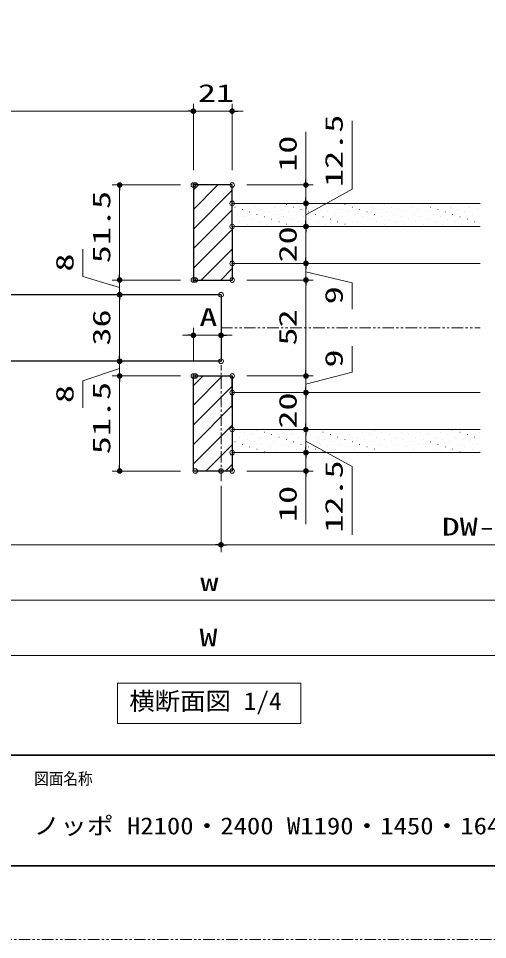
# Model space of a CAD drawing. Units: millimetres, scale not verified. Extents: x -1306 to 1306, y -607 to 607.
# Drawn here: x -881.9 to -627.5, y -594 to -94.8 of the extents above; entities that cross this region are included whole.
import ezdxf
from ezdxf.enums import TextEntityAlignment as Align

# ---------------------------------------------------------------- set-up
doc = ezdxf.new("R2010")
doc.units = ezdxf.units.MM
doc.header["$LTSCALE"] = 5
doc.header["$PDMODE"] = 32
doc.header["$PDSIZE"] = 2.5
doc.linetypes.add('USER1', pattern=[2.5, 1.25, -0.25, 0.25, -0.25, 0.25, -0.25])
doc.linetypes.add('USER3', pattern=[2, 1.25, -0.25, 0.25, -0.25])
for name, color, linetype, lineweight in [('0-1_線(黄)', 2, 'Continuous', 15), ('0-3_陰線', 4, 'USER1', 9), ('0-8_二点鎖線', 4, 'USER1', 9), ('0-C_中心線', 3, 'USER3', 9), ('0-D_線(白)', 7, 'Continuous', 30), ('1-1_寸法線', 3, 'Continuous', 13), ('1-2_ハッチング', 6, 'Continuous', 9), ('1-4_DEFPOINTS', 7, 'Continuous', 5), ('1-5_0', 3, 'Continuous', 25), ('1-7_図面枠', 7, 'Continuous', 35)]:
    doc.layers.add(name, color=color, linetype=linetype, lineweight=lineweight)
doc.styles.add('ＭＳ ゴシック', font='')
doc.styles.get('ＭＳ ゴシック').set_extended_font_data('MS Gothic')

# ---------------------------------------------------------------- blocks, each defined once
blk = doc.blocks.new('_DOT')
at = {"layer": '1-5_0'}
blk.add_line((-2.5, 0), (-5, 0), dxfattribs=at)
for points in [[(0, 0), (-2.5, 0), (-2.48, 0.313)], [(0, 0), (-2.48, -0.313), (-2.5, 0)], [(0, 0), (-2.48, 0.313), (-2.421, 0.622)], [(0, 0), (-2.421, -0.622), (-2.48, -0.313)], [(0, 0), (-2.421, 0.622), (-2.324, 0.92)], [(0, 0), (-2.324, -0.92), (-2.421, -0.622)], [(0, 0), (-2.324, 0.92), (-2.191, 1.204)], [(0, 0), (-2.191, -1.204), (-2.324, -0.92)], [(0, 0), (-2.191, 1.204), (-2.023, 1.469)], [(0, 0), (-2.023, -1.469), (-2.191, -1.204)], [(0, 0), (-2.023, 1.469), (-1.822, 1.711)], [(0, 0), (-1.822, -1.711), (-2.023, -1.469)], [(0, 0), (-1.822, 1.711), (-1.594, 1.926)], [(0, 0), (-1.594, -1.926), (-1.822, -1.711)], [(0, 0), (-1.594, 1.926), (-1.34, 2.111)], [(0, 0), (-1.34, -2.111), (-1.594, -1.926)], [(0, 0), (-1.34, 2.111), (-1.064, 2.262)], [(0, 0), (-1.064, -2.262), (-1.34, -2.111)], [(0, 0), (-1.064, 2.262), (-0.773, 2.378)], [(0, 0), (-0.773, -2.378), (-1.064, -2.262)], [(0, 0), (-0.773, 2.378), (-0.468, 2.456)], [(0, 0), (-0.468, -2.456), (-0.773, -2.378)], [(0, 0), (-0.468, 2.456), (-0.157, 2.495)], [(0, 0), (-0.157, -2.495), (-0.468, -2.456)], [(0, 0), (-0.157, 2.495), (0.157, 2.495)], [(0, 0), (0.157, -2.495), (-0.157, -2.495)], [(0, 0), (0.157, 2.495), (0.468, 2.456)], [(0, 0), (0.468, 2.456), (0.773, 2.378)], [(0, 0), (0.773, 2.378), (1.064, 2.262)], [(0, 0), (1.064, 2.262), (1.34, 2.111)], [(0, 0), (1.34, 2.111), (1.594, 1.926)], [(0, 0), (1.594, 1.926), (1.822, 1.711)], [(0, 0), (1.822, 1.711), (2.023, 1.469)], [(0, 0), (2.023, 1.469), (2.191, 1.204)], [(0, 0), (2.191, 1.204), (2.324, 0.92)], [(0, 0), (2.324, 0.92), (2.421, 0.622)], [(0, 0), (2.421, 0.622), (2.48, 0.313)], [(0, 0), (2.48, 0.313), (2.5, 0)], [(0, 0), (0.468, -2.456), (0.157, -2.495)], [(0, 0), (0.773, -2.378), (0.468, -2.456)], [(0, 0), (1.064, -2.262), (0.773, -2.378)], [(0, 0), (1.34, -2.111), (1.064, -2.262)], [(0, 0), (1.594, -1.926), (1.34, -2.111)], [(0, 0), (1.822, -1.711), (1.594, -1.926)], [(0, 0), (2.023, -1.469), (1.822, -1.711)], [(0, 0), (2.191, -1.204), (2.023, -1.469)], [(0, 0), (2.324, -0.92), (2.191, -1.204)], [(0, 0), (2.421, -0.622), (2.324, -0.92)], [(0, 0), (2.48, -0.313), (2.421, -0.622)], [(0, 0), (2.5, 0), (2.48, -0.313)]]:
    blk.add_solid(points, dxfattribs=at)

msp = doc.modelspace()

# ---------------------------------------------------------------- linework, layer by layer
at = {"layer": '0-1_線(黄)'}
for p, q in [((-766.042, -195.079), (-631.542, -195.079)), ((-766.042, -207.579), (-631.542, -207.579)), ((-766.042, -227.579), (-631.542, -227.579)), ((-766.042, -297.579), (-631.542, -297.579)), ((-766.042, -317.579), (-631.542, -317.579)), ((-766.042, -330.079), (-631.542, -330.079))]:
    msp.add_line(p, q, dxfattribs=at)
msp.add_lwpolyline([(-828.154, -455.079), (-728.771, -455.079), (-728.771, -476.914), (-828.154, -476.914)], close=True, dxfattribs=at)
at = {"layer": '0-3_陰線'}
msp.add_line((387.036, -594), (-1292.964, -594), dxfattribs=at)
at = {"layer": '0-8_二点鎖線'}
msp.add_line((-772.042, -262.579), (-631.542, -262.579), dxfattribs=at)
at = {"layer": '0-C_中心線'}
msp.add_line((-772.042, -345.544), (-772.042, -282.65), dxfattribs=at)
at = {"layer": '0-D_線(白)'}
for p, q in [((-766.042, -185.079), (-787.042, -185.079)), ((-766.042, -207.579), (-766.042, -185.079)), ((-766.042, -207.579), (-766.042, -236.579)), ((-766.042, -219.579), (-766.042, -236.579)), ((-766.042, -224.879), (-766.042, -227.579)), ((-766.042, -224.879), (-766.042, -227.579)), ((-772.042, -244.579), (-917.042, -244.579)), ((-772.042, -244.579), (-772.042, -280.579)), ((-772.042, -280.579), (-917.042, -280.579)), ((-786.042, -288.579), (-766.042, -288.579)), ((-766.042, -288.579), (-766.042, -317.579)), ((-766.042, -305.579), (-766.042, -288.579)), ((-787.042, -339.079), (-787.042, -289.579)), ((-766.042, -300.279), (-766.042, -297.579)), ((-766.042, -300.279), (-766.042, -297.579)), ((-766.042, -300.279), (-766.042, -297.579)), ((-766.042, -317.579), (-766.042, -340.079)), ((-766.042, -317.579), (-766.042, -340.079)), ((-766.042, -340.079), (-787.042, -340.079)), ((-766.042, -340.079), (-786.042, -340.079))]:
    msp.add_line(p, q, dxfattribs=at)
for points in [[(-787.042, -185.079), (-787.042, -236.579), (-766.042, -236.579)], [(-787.042, -340.079), (-787.042, -288.579), (-766.042, -288.579)]]:
    msp.add_lwpolyline(points, dxfattribs=at)
at = {"layer": '1-1_寸法線'}
for p, q in [((-787.042, -177.106), (-787.042, -141.079)), ((-787.042, -177.106), (-787.042, -141.079)), ((-766.042, -177.079), (-766.042, -141.079)), ((-1064.042, -145.079), (-790.042, -145.079)), ((-790.042, -145.079), (-793.042, -145.079)), ((-787.042, -145.079), (-766.042, -145.079)), ((-763.042, -145.079), (-760.042, -145.079)), ((-726.042, -182.079), (-726.042, -156.317)), ((-794.042, -185.079), (-831.042, -185.079)), ((-827.042, -188.079), (-827.042, -233.579)), ((-758.042, -185.079), (-722.042, -185.079)), ((-726.042, -195.079), (-726.042, -185.079)), ((-726.042, -192.079), (-726.042, -189.079)), ((-758.042, -195.079), (-722.042, -195.079)), ((-758.042, -195.079), (-722.042, -195.079)), ((-726.042, -195.079), (-726.042, -207.579)), ((-726.042, -195.079), (-726.042, -207.579)), ((-726.042, -198.079), (-726.042, -201.079)), ((-726.042, -204.579), (-726.042, -201.579)), ((-758.042, -207.579), (-722.042, -207.579)), ((-758.042, -207.579), (-722.042, -207.579)), ((-726.042, -207.579), (-726.042, -227.579)), ((-726.042, -210.579), (-726.042, -213.579)), ((-726.042, -224.579), (-726.042, -221.579)), ((-758.042, -227.579), (-722.042, -227.579)), ((-758.042, -227.579), (-722.042, -227.579)), ((-726.042, -227.579), (-726.042, -236.579)), ((-726.042, -227.579), (-726.042, -236.579)), ((-827.042, -233.579), (-827.042, -230.579)), ((-726.042, -230.579), (-726.042, -233.579)), ((-795.042, -236.579), (-831.042, -236.579)), ((-794.042, -236.579), (-831.042, -236.579)), ((-827.042, -236.579), (-827.042, -244.579)), ((-827.042, -236.579), (-827.042, -244.579)), ((-758.042, -236.579), (-722.042, -236.579)), ((-758.042, -236.579), (-722.042, -236.579)), ((-726.042, -239.579), (-726.042, -285.579)), ((-726.042, -239.579), (-726.042, -242.579)), ((-780.042, -244.579), (-831.042, -244.579)), ((-780.042, -244.579), (-831.042, -244.579)), ((-827.042, -247.579), (-827.042, -250.579)), ((-827.042, -247.579), (-827.042, -277.579)), ((-787.042, -280.579), (-787.042, -262.521)), ((-772.042, -272.579), (-772.042, -262.521)), ((-790.042, -266.521), (-793.042, -266.521)), ((-787.042, -266.521), (-772.042, -266.521)), ((-769.042, -266.521), (-766.042, -266.521)), ((-827.042, -277.579), (-827.042, -274.579)), ((-780.042, -280.579), (-831.042, -280.579)), ((-780.042, -280.579), (-831.042, -280.579)), ((-827.042, -288.579), (-827.042, -280.579)), ((-827.042, -288.579), (-827.042, -280.579)), ((-726.042, -285.579), (-726.042, -282.579)), ((-794.042, -288.579), (-831.042, -288.579)), ((-794.042, -288.579), (-831.042, -288.579)), ((-758.042, -288.579), (-722.042, -288.579)), ((-758.042, -288.579), (-722.042, -288.579)), ((-726.042, -288.579), (-726.042, -297.579)), ((-726.042, -288.579), (-726.042, -297.579)), ((-827.042, -291.579), (-827.042, -337.079)), ((-827.042, -291.579), (-827.042, -294.579)), ((-726.042, -294.579), (-726.042, -291.579)), ((-758.042, -297.579), (-722.042, -297.579)), ((-758.042, -297.579), (-722.042, -297.579)), ((-726.042, -317.579), (-726.042, -297.579)), ((-726.042, -300.579), (-726.042, -303.579)), ((-726.042, -314.579), (-726.042, -311.579)), ((-758.042, -317.579), (-722.042, -317.579)), ((-758.042, -317.579), (-722.042, -317.579)), ((-726.042, -317.579), (-726.042, -330.079)), ((-726.042, -317.579), (-726.042, -330.079)), ((-726.042, -320.579), (-726.042, -323.579)), ((-726.042, -327.079), (-726.042, -324.079)), ((-758.042, -330.079), (-722.042, -330.079)), ((-758.042, -330.079), (-722.042, -330.079)), ((-726.042, -330.079), (-726.042, -340.079)), ((-726.042, -333.079), (-726.042, -336.079)), ((-794.042, -340.079), (-831.042, -340.079)), ((-758.042, -340.079), (-722.042, -340.079)), ((-726.042, -343.079), (-726.042, -368.841)), ((-772.042, -348.079), (-772.042, -384.079)), ((-772.042, -348.079), (-772.042, -384.079)), ((-1067.042, -380.079), (-775.042, -380.079)), ((-769.042, -380.079), (-492.042, -380.079)), ((-1064.042, -410.079), (-492.042, -410.079)), ((-1085.042, -440.079), (-471.042, -440.079))]:
    msp.add_line(p, q, dxfattribs=at)
for points in [[(-726.042, -201.329), (-701.042, -187.298), (-701.042, -150.251)], [(-827.042, -240.579), (-846.992, -234.6), (-846.992, -219.933)], [(-726.042, -232.079), (-701.042, -238.14), (-701.042, -252.33)], [(-726.042, -293.079), (-701.042, -286.584), (-701.042, -272.393)], [(-827.042, -284.579), (-846.992, -291.189), (-846.992, -305.855)], [(-726.042, -323.829), (-701.042, -337.624), (-701.042, -374.672)]]:
    msp.add_lwpolyline(points, dxfattribs=at)
at = {"layer": '1-2_ハッチング'}
for p, q in [((-787.042, -187.76), (-784.361, -185.079)), ((-787.042, -198.367), (-773.754, -185.079)), ((-787.042, -208.973), (-766.042, -187.973)), ((-787.042, -219.58), (-766.042, -198.58)), ((-764.519, -197.057), (-764.469, -197.057)), ((-760.542, -198.383), (-760.492, -198.383)), ((-757.89, -195.731), (-757.84, -195.731)), ((-753.912, -197.057), (-753.862, -197.057)), ((-749.935, -198.383), (-749.885, -198.383)), ((-747.283, -195.731), (-747.233, -195.731)), ((-743.306, -197.057), (-743.256, -197.057)), ((-739.328, -198.383), (-739.278, -198.383)), ((-736.677, -195.731), (-736.627, -195.731)), ((-732.699, -197.057), (-732.649, -197.057)), ((-728.722, -198.383), (-728.672, -198.383)), ((-726.07, -195.731), (-726.02, -195.731)), ((-722.093, -197.057), (-722.043, -197.057)), ((-718.115, -198.383), (-718.065, -198.383)), ((-715.464, -195.731), (-715.414, -195.731)), ((-711.486, -197.057), (-711.436, -197.057)), ((-707.509, -198.383), (-707.459, -198.383)), ((-704.857, -195.731), (-704.807, -195.731)), ((-700.879, -197.057), (-700.829, -197.057)), ((-696.902, -198.383), (-696.852, -198.383)), ((-694.25, -195.731), (-694.2, -195.731)), ((-690.273, -197.057), (-690.223, -197.057)), ((-686.295, -198.383), (-686.245, -198.383)), ((-683.644, -195.731), (-683.594, -195.731)), ((-679.666, -197.057), (-679.616, -197.057)), ((-675.689, -198.383), (-675.639, -198.383)), ((-673.037, -195.731), (-672.987, -195.731)), ((-669.06, -197.057), (-669.01, -197.057)), ((-665.082, -198.383), (-665.032, -198.383)), ((-662.431, -195.731), (-662.381, -195.731)), ((-658.453, -197.057), (-658.403, -197.057)), ((-654.476, -198.383), (-654.426, -198.383)), ((-651.824, -195.731), (-651.774, -195.731)), ((-647.846, -197.057), (-647.796, -197.057)), ((-643.869, -198.383), (-643.819, -198.383)), ((-641.217, -195.731), (-641.167, -195.731)), ((-637.24, -197.057), (-637.19, -197.057)), ((-633.262, -198.383), (-633.212, -198.383)), ((-765.845, -203.686), (-765.795, -203.686)), ((-763.193, -201.034), (-763.143, -201.034)), ((-759.216, -202.36), (-759.166, -202.36)), ((-756.564, -199.709), (-756.514, -199.709)), ((-755.238, -203.686), (-755.188, -203.686)), ((-752.587, -201.034), (-752.537, -201.034)), ((-748.609, -202.36), (-748.559, -202.36)), ((-745.958, -199.709), (-745.908, -199.709)), ((-744.632, -203.686), (-744.582, -203.686)), ((-741.98, -201.034), (-741.93, -201.034)), ((-738.003, -202.36), (-737.953, -202.36)), ((-735.351, -199.709), (-735.301, -199.709)), ((-734.025, -203.686), (-733.975, -203.686)), ((-731.373, -201.034), (-731.323, -201.034)), ((-727.396, -202.36), (-727.346, -202.36)), ((-724.744, -199.709), (-724.694, -199.709)), ((-723.418, -203.686), (-723.368, -203.686)), ((-720.767, -201.034), (-720.717, -201.034)), ((-716.789, -202.36), (-716.739, -202.36)), ((-714.138, -199.709), (-714.088, -199.709)), ((-712.812, -203.686), (-712.762, -203.686)), ((-710.16, -201.034), (-710.11, -201.034)), ((-706.183, -202.36), (-706.133, -202.36)), ((-703.531, -199.709), (-703.481, -199.709)), ((-702.205, -203.686), (-702.155, -203.686)), ((-699.554, -201.034), (-699.504, -201.034)), ((-695.576, -202.36), (-695.526, -202.36)), ((-692.925, -199.709), (-692.875, -199.709)), ((-691.599, -203.686), (-691.549, -203.686)), ((-688.947, -201.034), (-688.897, -201.034)), ((-684.97, -202.36), (-684.92, -202.36)), ((-682.318, -199.709), (-682.268, -199.709)), ((-680.992, -203.686), (-680.942, -203.686)), ((-678.34, -201.034), (-678.29, -201.034)), ((-674.363, -202.36), (-674.313, -202.36)), ((-671.711, -199.709), (-671.661, -199.709)), ((-670.385, -203.686), (-670.335, -203.686)), ((-667.734, -201.034), (-667.684, -201.034)), ((-663.756, -202.36), (-663.706, -202.36)), ((-661.105, -199.709), (-661.055, -199.709)), ((-659.779, -203.686), (-659.729, -203.686)), ((-657.127, -201.034), (-657.077, -201.034)), ((-653.15, -202.36), (-653.1, -202.36)), ((-650.498, -199.709), (-650.448, -199.709)), ((-649.172, -203.686), (-649.122, -203.686)), ((-646.521, -201.034), (-646.471, -201.034)), ((-642.543, -202.36), (-642.493, -202.36)), ((-639.892, -199.709), (-639.842, -199.709)), ((-638.566, -203.686), (-638.516, -203.686)), ((-635.914, -201.034), (-635.864, -201.034)), ((-631.937, -202.36), (-631.887, -202.36)), ((-787.042, -230.187), (-766.042, -209.187)), ((-761.867, -205.012), (-761.817, -205.012)), ((-757.89, -206.338), (-757.84, -206.338)), ((-751.261, -205.012), (-751.211, -205.012)), ((-747.283, -206.338), (-747.233, -206.338)), ((-740.654, -205.012), (-740.604, -205.012)), ((-736.677, -206.338), (-736.627, -206.338)), ((-730.048, -205.012), (-729.998, -205.012)), ((-726.07, -206.338), (-726.02, -206.338)), ((-719.441, -205.012), (-719.391, -205.012)), ((-715.464, -206.338), (-715.414, -206.338)), ((-708.834, -205.012), (-708.784, -205.012)), ((-704.857, -206.338), (-704.807, -206.338)), ((-698.228, -205.012), (-698.178, -205.012)), ((-694.25, -206.338), (-694.2, -206.338)), ((-687.621, -205.012), (-687.571, -205.012)), ((-683.644, -206.338), (-683.594, -206.338)), ((-677.015, -205.012), (-676.965, -205.012)), ((-673.037, -206.338), (-672.987, -206.338)), ((-666.408, -205.012), (-666.358, -205.012)), ((-662.431, -206.338), (-662.381, -206.338)), ((-655.801, -205.012), (-655.751, -205.012)), ((-651.824, -206.338), (-651.774, -206.338)), ((-645.195, -205.012), (-645.145, -205.012)), ((-641.217, -206.338), (-641.167, -206.338)), ((-634.588, -205.012), (-634.538, -205.012)), ((-782.828, -236.579), (-766.042, -219.793)), ((-772.221, -236.579), (-766.042, -230.4)), ((-787.042, -293.826), (-781.795, -288.579)), ((-787.042, -304.433), (-771.188, -288.579)), ((-787.042, -315.039), (-766.042, -294.039)), ((-787.042, -325.646), (-766.042, -304.646)), ((-787.042, -336.253), (-766.042, -315.253)), ((-763.193, -317.707), (-763.143, -317.707)), ((-759.216, -319.033), (-759.166, -319.033)), ((-752.587, -317.707), (-752.537, -317.707)), ((-748.609, -319.033), (-748.559, -319.033)), ((-741.98, -317.707), (-741.93, -317.707)), ((-738.003, -319.033), (-737.953, -319.033)), ((-731.373, -317.707), (-731.323, -317.707)), ((-727.396, -319.033), (-727.346, -319.033)), ((-716.789, -319.033), (-716.739, -319.033)), ((-706.183, -319.033), (-706.133, -319.033)), ((-699.554, -317.707), (-699.504, -317.707)), ((-695.576, -319.033), (-695.526, -319.033)), ((-688.947, -317.707), (-688.897, -317.707)), ((-684.97, -319.033), (-684.92, -319.033)), ((-678.34, -317.707), (-678.29, -317.707)), ((-674.363, -319.033), (-674.313, -319.033)), ((-667.734, -317.707), (-667.684, -317.707)), ((-663.756, -319.033), (-663.706, -319.033)), ((-657.127, -317.707), (-657.077, -317.707)), ((-653.15, -319.033), (-653.1, -319.033)), ((-646.521, -317.707), (-646.471, -317.707)), ((-642.543, -319.033), (-642.493, -319.033)), ((-635.914, -317.707), (-635.864, -317.707)), ((-631.937, -319.033), (-631.887, -319.033)), ((-765.845, -320.359), (-765.795, -320.359)), ((-764.519, -324.336), (-764.469, -324.336)), ((-761.867, -321.685), (-761.817, -321.685)), ((-757.89, -323.01), (-757.84, -323.01)), ((-755.238, -320.359), (-755.188, -320.359)), ((-753.912, -324.336), (-753.862, -324.336)), ((-751.261, -321.685), (-751.211, -321.685)), ((-747.283, -323.01), (-747.233, -323.01)), ((-744.632, -320.359), (-744.582, -320.359)), ((-743.306, -324.336), (-743.256, -324.336)), ((-740.654, -321.685), (-740.604, -321.685)), ((-736.677, -323.01), (-736.627, -323.01)), ((-734.025, -320.359), (-733.975, -320.359)), ((-732.699, -324.336), (-732.649, -324.336)), ((-730.048, -321.685), (-729.998, -321.685)), ((-726.07, -323.01), (-726.02, -323.01)), ((-723.418, -320.359), (-723.368, -320.359)), ((-722.093, -324.336), (-722.043, -324.336)), ((-719.441, -321.685), (-719.391, -321.685)), ((-715.464, -323.01), (-715.414, -323.01)), ((-712.812, -320.359), (-712.762, -320.359)), ((-711.486, -324.336), (-711.436, -324.336)), ((-708.834, -321.685), (-708.784, -321.685)), ((-704.857, -323.01), (-704.807, -323.01)), ((-702.205, -320.359), (-702.155, -320.359)), ((-700.879, -324.336), (-700.829, -324.336)), ((-698.228, -321.685), (-698.178, -321.685)), ((-694.25, -323.01), (-694.2, -323.01)), ((-691.599, -320.359), (-691.549, -320.359)), ((-690.273, -324.336), (-690.223, -324.336)), ((-687.621, -321.685), (-687.571, -321.685)), ((-683.644, -323.01), (-683.594, -323.01)), ((-680.992, -320.359), (-680.942, -320.359)), ((-679.666, -324.336), (-679.616, -324.336)), ((-677.015, -321.685), (-676.965, -321.685)), ((-673.037, -323.01), (-672.987, -323.01)), ((-670.385, -320.359), (-670.335, -320.359)), ((-669.06, -324.336), (-669.01, -324.336)), ((-666.408, -321.685), (-666.358, -321.685)), ((-662.431, -323.01), (-662.381, -323.01)), ((-659.779, -320.359), (-659.729, -320.359)), ((-658.453, -324.336), (-658.403, -324.336)), ((-655.801, -321.685), (-655.751, -321.685)), ((-651.824, -323.01), (-651.774, -323.01)), ((-649.172, -320.359), (-649.122, -320.359)), ((-647.846, -324.336), (-647.796, -324.336)), ((-645.195, -321.685), (-645.145, -321.685)), ((-641.217, -323.01), (-641.167, -323.01)), ((-638.566, -320.359), (-638.516, -320.359)), ((-637.24, -324.336), (-637.19, -324.336)), ((-634.588, -321.685), (-634.538, -321.685)), ((-780.262, -340.079), (-766.042, -325.859)), ((-763.193, -328.314), (-763.143, -328.314)), ((-760.542, -325.662), (-760.492, -325.662)), ((-756.564, -326.988), (-756.514, -326.988)), ((-752.587, -328.314), (-752.537, -328.314)), ((-749.935, -325.662), (-749.885, -325.662)), ((-745.958, -326.988), (-745.908, -326.988)), ((-741.98, -328.314), (-741.93, -328.314)), ((-739.328, -325.662), (-739.278, -325.662)), ((-735.351, -326.988), (-735.301, -326.988)), ((-731.373, -328.314), (-731.323, -328.314)), ((-728.722, -325.662), (-728.672, -325.662)), ((-724.744, -326.988), (-724.694, -326.988)), ((-720.767, -328.314), (-720.717, -328.314)), ((-718.115, -325.662), (-718.065, -325.662)), ((-714.138, -326.988), (-714.088, -326.988)), ((-710.16, -328.314), (-710.11, -328.314)), ((-707.509, -325.662), (-707.459, -325.662)), ((-703.531, -326.988), (-703.481, -326.988)), ((-699.554, -328.314), (-699.504, -328.314)), ((-696.902, -325.662), (-696.852, -325.662)), ((-692.925, -326.988), (-692.875, -326.988)), ((-688.947, -328.314), (-688.897, -328.314)), ((-686.295, -325.662), (-686.245, -325.662)), ((-682.318, -326.988), (-682.268, -326.988)), ((-678.34, -328.314), (-678.29, -328.314)), ((-675.689, -325.662), (-675.639, -325.662)), ((-671.711, -326.988), (-671.661, -326.988)), ((-667.734, -328.314), (-667.684, -328.314)), ((-665.082, -325.662), (-665.032, -325.662)), ((-661.105, -326.988), (-661.055, -326.988)), ((-657.127, -328.314), (-657.077, -328.314)), ((-654.476, -325.662), (-654.426, -325.662)), ((-650.498, -326.988), (-650.448, -326.988)), ((-646.521, -328.314), (-646.471, -328.314)), ((-643.869, -325.662), (-643.819, -325.662)), ((-639.892, -326.988), (-639.842, -326.988)), ((-635.914, -328.314), (-635.864, -328.314)), ((-633.262, -325.662), (-633.212, -325.662)), ((-759.216, -329.639), (-759.166, -329.639)), ((-748.609, -329.639), (-748.559, -329.639)), ((-738.003, -329.639), (-737.953, -329.639)), ((-727.396, -329.639), (-727.346, -329.639)), ((-716.789, -329.639), (-716.739, -329.639)), ((-706.183, -329.639), (-706.133, -329.639)), ((-695.576, -329.639), (-695.526, -329.639)), ((-684.97, -329.639), (-684.92, -329.639)), ((-674.363, -329.639), (-674.313, -329.639)), ((-663.756, -329.639), (-663.706, -329.639)), ((-653.15, -329.639), (-653.1, -329.639)), ((-642.543, -329.639), (-642.493, -329.639)), ((-631.937, -329.639), (-631.887, -329.639)), ((-769.655, -340.079), (-766.042, -336.466))]:
    msp.add_line(p, q, dxfattribs=at)
at = {"layer": '1-4_DEFPOINTS'}
for p in [(-787.042, -145.079), (-766.042, -145.079), (-787.042, -185.106), (-786.042, -185.079), (-766.042, -185.079), (-766.042, -185.079), (-766.042, -195.079), (-726.042, -195.079), (-766.042, -207.579), (-726.042, -207.579), (-766.042, -227.579), (-726.042, -227.579), (-827.042, -236.579), (-787.042, -236.579), (-786.042, -236.579), (-766.042, -236.579), (-726.042, -236.579), (-827.042, -244.579), (-772.042, -244.579), (-772.042, -266.521), (-827.042, -280.579), (-827.042, -280.579), (-772.042, -280.579), (-772.042, -280.579), (-787.042, -288.579), (-786.042, -288.579), (-766.042, -288.579), (-726.042, -288.579), (-766.042, -297.579), (-726.042, -297.579), (-726.042, -297.579), (-766.042, -317.579), (-766.042, -330.079), (-726.042, -330.079), (-827.042, -340.079), (-786.042, -340.079), (-772.042, -340.079), (-766.042, -340.079), (-726.042, -340.079), (-772.042, -380.079)]:
    msp.add_point(p, dxfattribs=at)
at = {"layer": '1-7_図面枠'}
msp.add_line((-1252.964, -494), (347.036, -494), dxfattribs=at)
msp.add_lwpolyline([(-1252.964, -554), (347.036, -554), (347.036, 554), (-1252.964, 554)], close=True, dxfattribs=at)

# ---------------------------------------------------------------- block references
at = {"layer": '1-1_寸法線', "xscale": 0.6, "yscale": 0.6}
for p in [(-787.042, -145.079), (-787.042, -145.079), (-787.042, -266.521), (-772.042, -380.079)]:
    msp.add_blockref('_DOT', p, dxfattribs=at)
for p, rotation in [((-766.042, -145.079), 180), ((-827.042, -185.079), 90), ((-726.042, -185.079), 270), ((-726.042, -195.079), 270), ((-726.042, -195.079), 90), ((-726.042, -207.579), 270), ((-726.042, -207.579), 90), ((-726.042, -227.579), 270), ((-726.042, -227.579), 90), ((-827.042, -236.579), 270), ((-827.042, -236.579), 270), ((-726.042, -236.579), 90), ((-726.042, -236.579), 90), ((-827.042, -244.579), 90), ((-827.042, -244.579), 90), ((-772.042, -266.521), 180), ((-827.042, -280.579), 270), ((-827.042, -280.579), 270), ((-827.042, -288.579), 90), ((-827.042, -288.579), 90), ((-726.042, -288.579), 270), ((-726.042, -288.579), 270), ((-726.042, -297.579), 270), ((-726.042, -297.579), 90), ((-726.042, -317.579), 270), ((-726.042, -317.579), 90), ((-726.042, -330.079), 270), ((-726.042, -330.079), 90), ((-827.042, -340.079), 270), ((-726.042, -340.079), 90), ((-772.042, -380.079), 180)]:
    msp.add_blockref('_DOT', p, dxfattribs=dict(at, rotation=rotation))

# ---------------------------------------------------------------- texts
at = {"layer": '0-1_線(黄)', "style": 'ＭＳ ゴシック', "width": 1.05}
msp.add_text('横断面図 1/4', height=9.621, dxfattribs=at).set_placement((-821.794, -472.457), align=Align.BOTTOM_LEFT)
at = {"layer": '1-1_寸法線', "style": 'ＭＳ ゴシック', "width": 1.5}
for s, p in [('21', (-784.637, -142.929)), ('A', (-783.828, -264.372)), ('DW-A', (-652.447, -377.929)), ('w', (-783.28, -407.929)), ('W', (-783.756, -437.929))]:
    msp.add_text(s, height=9.604, dxfattribs=at).set_placement(p, align=Align.BOTTOM_LEFT)
for s, p in [('12.5', (-703.192, -186.155)), ('10', (-728.192, -177.936)), ('51.5', (-829.192, -227.495)), ('20', (-728.192, -227.103)), ('8', (-849.142, -232.028)), ('9', (-703.192, -249.759)), ('36', (-829.192, -272.103)), ('52', (-728.192, -272.103)), ('9', (-703.192, -284.012)), ('8', (-849.142, -303.284)), ('51.5', (-829.192, -330.995)), ('20', (-728.192, -317.103)), ('12.5', (-703.192, -373.529)), ('10', (-728.192, -367.698))]:
    msp.add_text(s, height=9.604, rotation=90, dxfattribs=at).set_placement(p, align=Align.BOTTOM_LEFT)
at = {"layer": '1-7_図面枠', "style": 'ＭＳ ゴシック'}
for s, height, width, p in [('図面名称', 6.452, 0.9, (-873.367, -511.963)), ('ノッポ H2100・2400 W1190・1450・1645・1745  D155 壁引込戸 フラット 図面', 9.236, 1.15, (-873.76, -539.776))]:
    msp.add_text(s, height=height, dxfattribs=dict(at, width=width)).set_placement(p, align=Align.BOTTOM_LEFT)

doc.saveas('drawing.dxf')
